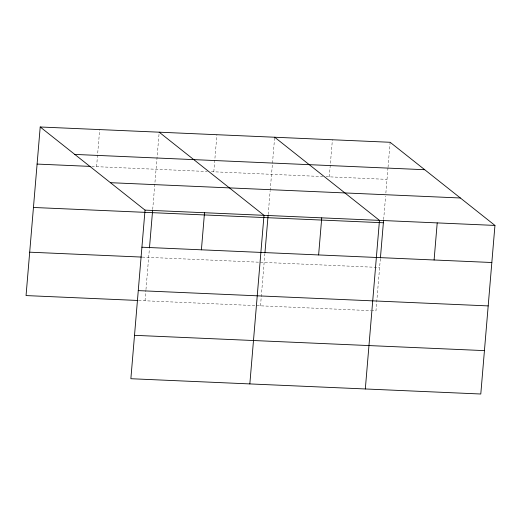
<?xml version="1.0" encoding="UTF-8"?>
<svg xmlns="http://www.w3.org/2000/svg" width="521" height="521" viewBox="0 0 521 521"><rect width="100%" height="100%" fill="white"/><g stroke="black" fill="none" stroke-linecap="round" stroke-linejoin="round"><path stroke-width="0.39" stroke-dasharray="2.6 1.95" d="M96.58 166.674L99.693 129.586M145.027 300.78L145.9 290.334M145.971 289.526L149.403 248.602M152.692 209.455L159.185 132.184M213.805 171.8L216.918 134.711M260.5 305.827L264.883 253.649M268.165 214.502L270.125 191.2M270.191 190.393L274.658 137.231M329.279 176.847L332.398 139.758M380.356 258.696L375.973 310.874L371.909 310.698M383.645 219.549L385.599 196.248M385.872 193.03L387.963 168.081M388.034 167.274L390.131 142.279M91.755 166.466L207.299 171.513M211.363 171.696L322.773 176.56M326.029 176.704L387.018 179.367M142.24 257.1L379.62 267.475M138.593 300.5L371.095 310.659"/><path stroke-width="0.78" d="M40.208 126.987L145.027 210.126L130.869 378.721L480.792 394.013L494.95 225.424L390.131 142.279L40.208 126.987L26.05 295.576L137.791 300.461M149.475 247.801L152.627 210.263M201.399 249.82L204.512 212.724M249.839 383.918L263.997 215.329L159.185 132.184M264.948 252.848L268.1 215.31M318.624 254.938L321.737 217.85M365.319 388.966L379.477 220.376L274.658 137.231M380.421 257.895L383.573 220.357M434.097 259.986L437.21 222.897M74.796 154.418L424.719 169.716M37.095 164.076L90.146 166.394M110.432 182.689L460.362 197.987M145.027 210.126L494.95 225.424M33.448 207.469L383.371 222.767M141.907 247.215L491.837 262.512M29.697 252.184L141.432 257.068M138.267 290.614L488.19 305.905M134.509 335.322L484.439 350.62"/></g></svg>
